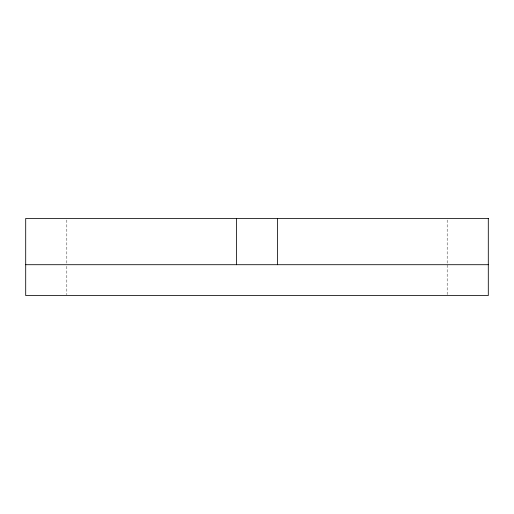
<?xml version="1.0" encoding="UTF-8"?>
<svg xmlns="http://www.w3.org/2000/svg" width="514" height="514" viewBox="0 0 514 514"><rect width="100%" height="100%" fill="white"/><g stroke="black" fill="none" stroke-linecap="round" stroke-linejoin="round"><path stroke-width="0.39" stroke-dasharray="2.57 1.93" d="M447.18 220.043L447.18 294.76M66.82 220.043L66.82 263.913M66.82 266.291L66.82 294.76"/><path stroke-width="0.77" d="M25.7 264.71L488.3 264.71M277.56 218.45L277.56 264.71M236.44 218.45L236.44 264.71M488.3 218.45L25.7 218.45L25.7 295.55L488.3 295.55L488.3 218.45"/></g></svg>
